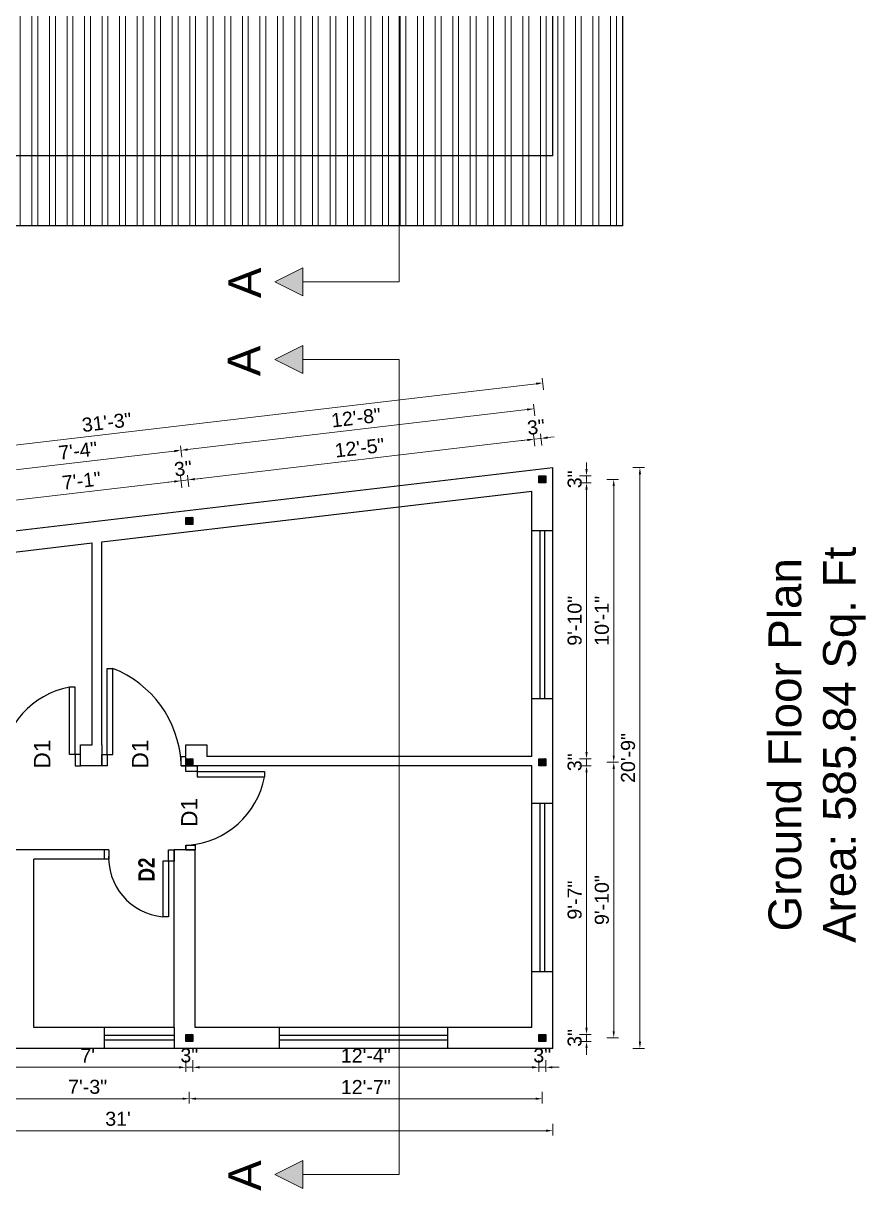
# Model space of a CAD drawing. Header units: inches. Extents: x 54699 to 80583, y -8431 to -3547.
# Drawn here: x 76759.4 to 77119.7, y -5216.4 to -4716.7 of the extents above; entities that cross this region are included whole.
import ezdxf

# ---------------------------------------------------------------- set-up
doc = ezdxf.new("R2010")
doc.units = ezdxf.units.IN
doc.header["$LTSCALE"] = 0.5
doc.header["$MEASUREMENT"] = 0
doc.header["$PDMODE"] = 66
for name, color, linetype, lineweight in [('DIM_LINE', 173, 'Continuous', 20), ('steps', 253, 'Continuous', 20), ('Toilet', 7, 'Continuous', 25), ('truss', 1, 'Continuous', 25)]:
    doc.layers.add(name, color=color, linetype=linetype, lineweight=lineweight)
doc.layers.add('DIMENSION', color=5, linetype='Continuous')
doc.styles.add('Lettring Text', font='arial.ttf')
doc.styles.get("Standard").update_dxf_attribs({"font": 'arial.ttf'})
doc.dimstyles.new('Copy of Standard', dxfattribs={"dimtxt": 6, "dimasz": 2.875, "dimexe": 2, "dimexo": 4, "dimgap": 2, "dimtad": 1, "dimdec": 0, "dimrnd": 1, "dimzin": 0, "dimdsep": 46, "dimlunit": 4, "dimtxsty": 'Lettring Text', "dimcen": 0.1, "dimclrd": 7, "dimclre": 7, "dimclrt": 7, "dimazin": 0, "dimtfac": 0.645, "dimtdec": 0, "dimtmove": 1, "dimatfit": 0, "dimfxl": 3, "dimfxlon": 1, "dimtfillclr": 256, "dimtolj": 1, "dimtzin": 0, "dimlwd": -1, "dimlwe": -1, "dimarcsym": 2})
pattern_1 = [(135, (71845.57601, -79084.43757), (-0.08838834765, -0.08838834765), [])]
pattern_2 = [(135, (71845.57601, -79083.93757), (-0.08838834765, -0.08838834765), [])]
pattern_3 = [(270, (71845.576, -79370.686), (7.5, -9e-16), []), (270, (71843.076, -79373.186), (7.5, -9e-16), [])]

# ---------------------------------------------------------------- blocks, each defined once
blk = doc.blocks.new('*D1029')
at = {"layer": 'Defpoints', "color": 0, "transparency": 16777216}
for p in [(76982.89, -5149.54), (77000.33, -5149.54), (76982.89, -5152.54)]:
    blk.add_point(p, dxfattribs=at)
at = {"layer": 'steps', "color": 7, "transparency": 16777216}
for p, q in [((77000.33, -5146.66), (77000.33, -5143.79)), ((76997.33, -5149.54), (77002.33, -5149.54)), ((77000.33, -5152.54), (77000.33, -5149.54)), ((76997.33, -5152.54), (77002.33, -5152.54)), ((77000.33, -5155.41), (77000.33, -5158.29))]:
    blk.add_line(p, q, dxfattribs=at)
for points in [[(76999.85, -5146.66), (77000.81, -5146.66), (77000.33, -5149.54)], [(76999.85, -5155.41), (77000.81, -5155.41), (77000.33, -5152.54)]]:
    blk.add_solid(points, dxfattribs=at)
at = {"layer": 'steps', "color": 7, "transparency": 16777216, "insert": (76995.26, -5151.04), "char_height": 6, "attachment_point": 5, "rotation": 90, "style": 'Lettring Text'}
blk.add_mtext('\\A1;3"', dxfattribs=at)
blk = doc.blocks.new('*D1030')
at = {"layer": 'Defpoints', "color": 0, "transparency": 16777216}
for p in [(76982.89, -5034.54), (77000.33, -5034.54), (76982.89, -5149.54)]:
    blk.add_point(p, dxfattribs=at)
at = {"layer": 'steps', "color": 7, "transparency": 16777216}
for p, q in [((76997.33, -5034.54), (77002.33, -5034.54)), ((77000.33, -5146.66), (77000.33, -5037.41)), ((76997.33, -5149.54), (77002.33, -5149.54))]:
    blk.add_line(p, q, dxfattribs=at)
for points in [[(76999.85, -5037.41), (77000.81, -5037.41), (77000.33, -5034.54)], [(76999.85, -5146.66), (77000.81, -5146.66), (77000.33, -5149.54)]]:
    blk.add_solid(points, dxfattribs=at)
at = {"layer": 'steps', "color": 7, "transparency": 16777216, "insert": (76995.26, -5092.04), "char_height": 6, "attachment_point": 5, "rotation": 90, "style": 'Lettring Text'}
blk.add_mtext('\\A1;9\'-7"', dxfattribs=at)
blk = doc.blocks.new('*D1031')
at = {"layer": 'Defpoints', "color": 0, "transparency": 16777216}
for p in [(76982.89, -5031.54), (77000.33, -5031.54), (76982.89, -5034.54)]:
    blk.add_point(p, dxfattribs=at)
at = {"layer": 'steps', "color": 7, "transparency": 16777216}
for p, q in [((77000.33, -5028.66), (77000.33, -5025.79)), ((76997.33, -5031.54), (77002.33, -5031.54)), ((77000.33, -5034.54), (77000.33, -5031.54)), ((76997.33, -5034.54), (77002.33, -5034.54)), ((77000.33, -5037.41), (77000.33, -5040.29))]:
    blk.add_line(p, q, dxfattribs=at)
for points in [[(76999.85, -5028.66), (77000.81, -5028.66), (77000.33, -5031.54)], [(76999.85, -5037.41), (77000.81, -5037.41), (77000.33, -5034.54)]]:
    blk.add_solid(points, dxfattribs=at)
at = {"layer": 'steps', "color": 7, "transparency": 16777216, "insert": (76995.26, -5033.04), "char_height": 6, "attachment_point": 5, "rotation": 90, "style": 'Lettring Text'}
blk.add_mtext('\\A1;3"', dxfattribs=at)
blk = doc.blocks.new('*D1032')
at = {"layer": 'Defpoints', "color": 0, "transparency": 16777216}
for p in [(76982.89, -4913.42), (77000.33, -4913.42), (76982.89, -5031.54)]:
    blk.add_point(p, dxfattribs=at)
at = {"layer": 'steps', "color": 7, "transparency": 16777216}
for p, q in [((76997.33, -4913.42), (77002.33, -4913.42)), ((77000.33, -5028.66), (77000.33, -4916.29)), ((76997.33, -5031.54), (77002.33, -5031.54))]:
    blk.add_line(p, q, dxfattribs=at)
for points in [[(76999.85, -4916.29), (77000.81, -4916.29), (77000.33, -4913.42)], [(76999.85, -5028.66), (77000.81, -5028.66), (77000.33, -5031.54)]]:
    blk.add_solid(points, dxfattribs=at)
at = {"layer": 'steps', "color": 7, "transparency": 16777216, "insert": (76995.26, -4972.48), "char_height": 6, "attachment_point": 5, "rotation": 90, "style": 'Lettring Text'}
blk.add_mtext('\\A1;9\'-10"', dxfattribs=at)
blk = doc.blocks.new('*D1033')
at = {"layer": 'Defpoints', "color": 0, "transparency": 16777216}
for p in [(76982.89, -4910.42), (77000.33, -4910.42), (76982.89, -4913.42)]:
    blk.add_point(p, dxfattribs=at)
at = {"layer": 'steps', "color": 7, "transparency": 16777216}
for p, q in [((77000.33, -4907.54), (77000.33, -4904.67)), ((76997.33, -4910.42), (77002.33, -4910.42)), ((77000.33, -4913.42), (77000.33, -4910.42)), ((76997.33, -4913.42), (77002.33, -4913.42)), ((77000.33, -4916.29), (77000.33, -4919.17))]:
    blk.add_line(p, q, dxfattribs=at)
for points in [[(76999.85, -4907.54), (77000.81, -4907.54), (77000.33, -4910.42)], [(76999.85, -4916.29), (77000.81, -4916.29), (77000.33, -4913.42)]]:
    blk.add_solid(points, dxfattribs=at)
at = {"layer": 'steps', "color": 7, "transparency": 16777216, "insert": (76995.26, -4911.92), "char_height": 6, "attachment_point": 5, "rotation": 90, "style": 'Lettring Text'}
blk.add_mtext('\\A1;3"', dxfattribs=at)
blk = doc.blocks.new('*D1034')
at = {"layer": 'Defpoints', "color": 0, "transparency": 16777216}
for p in [(76981.39, -5033.04), (77011.97, -5033.04), (76981.39, -5151.04)]:
    blk.add_point(p, dxfattribs=at)
at = {"layer": 'steps', "color": 7, "transparency": 16777216}
for p, q in [((77008.97, -5033.04), (77013.97, -5033.04)), ((77011.97, -5148.16), (77011.97, -5035.91)), ((77008.97, -5151.04), (77013.97, -5151.04))]:
    blk.add_line(p, q, dxfattribs=at)
for points in [[(77011.49, -5035.91), (77012.45, -5035.91), (77011.97, -5033.04)], [(77011.49, -5148.16), (77012.45, -5148.16), (77011.97, -5151.04)]]:
    blk.add_solid(points, dxfattribs=at)
at = {"layer": 'steps', "color": 7, "transparency": 16777216, "insert": (77006.91, -5092.04), "char_height": 6, "attachment_point": 5, "rotation": 90, "style": 'Lettring Text'}
blk.add_mtext('\\A1;9\'-10"', dxfattribs=at)
blk = doc.blocks.new('*D1035')
at = {"layer": 'Defpoints', "color": 0, "transparency": 16777216}
for p in [(76981.39, -4911.92), (77011.97, -4911.92), (76981.39, -5033.04)]:
    blk.add_point(p, dxfattribs=at)
at = {"layer": 'steps', "color": 7, "transparency": 16777216}
for p, q in [((77008.97, -4911.92), (77013.97, -4911.92)), ((77011.97, -5030.16), (77011.97, -4914.79)), ((77008.97, -5033.04), (77013.97, -5033.04))]:
    blk.add_line(p, q, dxfattribs=at)
for points in [[(77011.49, -4914.79), (77012.45, -4914.79), (77011.97, -4911.92)], [(77011.49, -5030.16), (77012.45, -5030.16), (77011.97, -5033.04)]]:
    blk.add_solid(points, dxfattribs=at)
at = {"layer": 'steps', "color": 7, "transparency": 16777216, "insert": (77006.91, -4972.48), "char_height": 6, "attachment_point": 5, "rotation": 90, "style": 'Lettring Text'}
blk.add_mtext('\\A1;10\'-1"', dxfattribs=at)
blk = doc.blocks.new('*D1036')
at = {"layer": 'Defpoints', "color": 0, "transparency": 16777216}
for p in [(76985.89, -4906.86), (77023.17, -4906.86), (76985.89, -5155.54)]:
    blk.add_point(p, dxfattribs=at)
at = {"layer": 'steps', "color": 7, "transparency": 16777216}
for p, q in [((77020.17, -4906.86), (77025.17, -4906.86)), ((77023.17, -5152.66), (77023.17, -4909.73)), ((77020.17, -5155.54), (77025.17, -5155.54))]:
    blk.add_line(p, q, dxfattribs=at)
for points in [[(77022.69, -4909.73), (77023.65, -4909.73), (77023.17, -4906.86)], [(77022.69, -5152.66), (77023.65, -5152.66), (77023.17, -5155.54)]]:
    blk.add_solid(points, dxfattribs=at)
at = {"layer": 'steps', "color": 7, "transparency": 16777216, "insert": (77018.11, -5031.2), "char_height": 6, "attachment_point": 5, "rotation": 90, "style": 'Lettring Text'}
blk.add_mtext('\\A1;20\'-9"', dxfattribs=at)
blk = doc.blocks.new('*D1037')
at = {"layer": 'Defpoints', "color": 0, "transparency": 16777216}
for p in [(76979.89, -5152.54), (76982.89, -5152.54), (76982.89, -5163.62)]:
    blk.add_point(p, dxfattribs=at)
at = {"layer": 'steps', "color": 7, "transparency": 16777216}
for p, q in [((76979.89, -5160.62), (76979.89, -5165.62)), ((76982.89, -5160.62), (76982.89, -5165.62)), ((76977.01, -5163.62), (76974.14, -5163.62)), ((76979.89, -5163.62), (76982.89, -5163.62)), ((76985.76, -5163.62), (76988.64, -5163.62))]:
    blk.add_line(p, q, dxfattribs=at)
for points in [[(76977.01, -5163.14), (76977.01, -5164.1), (76979.89, -5163.62)], [(76985.76, -5163.14), (76985.76, -5164.1), (76982.89, -5163.62)]]:
    blk.add_solid(points, dxfattribs=at)
at = {"layer": 'steps', "color": 7, "transparency": 16777216, "insert": (76981.39, -5158.56), "char_height": 6, "attachment_point": 5, "style": 'Lettring Text'}
blk.add_mtext('\\A1;3"', dxfattribs=at)
blk = doc.blocks.new('*D1038')
at = {"layer": 'Defpoints', "color": 0, "transparency": 16777216}
for p in [(76831.89, -5152.54), (76979.89, -5152.54), (76831.89, -5163.62)]:
    blk.add_point(p, dxfattribs=at)
at = {"layer": 'steps', "color": 7, "transparency": 16777216}
for p, q in [((76831.89, -5160.62), (76831.89, -5165.62)), ((76979.89, -5160.62), (76979.89, -5165.62)), ((76977.01, -5163.62), (76834.76, -5163.62))]:
    blk.add_line(p, q, dxfattribs=at)
for points in [[(76834.76, -5163.14), (76834.76, -5164.1), (76831.89, -5163.62)], [(76977.01, -5163.14), (76977.01, -5164.1), (76979.89, -5163.62)]]:
    blk.add_solid(points, dxfattribs=at)
at = {"layer": 'steps', "color": 7, "transparency": 16777216, "insert": (76905.89, -5158.61), "char_height": 6, "attachment_point": 5, "style": 'Lettring Text'}
blk.add_mtext('\\A1;12\'-4"', dxfattribs=at)
blk = doc.blocks.new('*D1039')
at = {"layer": 'Defpoints', "color": 0, "transparency": 16777216}
for p in [(76828.89, -5152.54), (76831.89, -5152.54), (76828.89, -5163.62)]:
    blk.add_point(p, dxfattribs=at)
at = {"layer": 'steps', "color": 7, "transparency": 16777216}
for p, q in [((76828.89, -5160.62), (76828.89, -5165.62)), ((76831.89, -5160.62), (76831.89, -5165.62)), ((76826.01, -5163.62), (76823.14, -5163.62)), ((76831.89, -5163.62), (76828.89, -5163.62)), ((76834.76, -5163.62), (76837.64, -5163.62))]:
    blk.add_line(p, q, dxfattribs=at)
for points in [[(76826.01, -5163.14), (76826.01, -5164.1), (76828.89, -5163.62)], [(76834.76, -5163.14), (76834.76, -5164.1), (76831.89, -5163.62)]]:
    blk.add_solid(points, dxfattribs=at)
at = {"layer": 'steps', "color": 7, "transparency": 16777216, "insert": (76830.39, -5158.56), "char_height": 6, "attachment_point": 5, "style": 'Lettring Text'}
blk.add_mtext('\\A1;3"', dxfattribs=at)
blk = doc.blocks.new('*D1040')
at = {"layer": 'Defpoints', "color": 0, "transparency": 16777216}
for p in [(76744.89, -5152.54), (76828.89, -5152.54), (76744.89, -5163.62)]:
    blk.add_point(p, dxfattribs=at)
at = {"layer": 'steps', "color": 7, "transparency": 16777216}
for p, q in [((76744.89, -5160.62), (76744.89, -5165.62)), ((76828.89, -5160.62), (76828.89, -5165.62)), ((76826.01, -5163.62), (76747.76, -5163.62))]:
    blk.add_line(p, q, dxfattribs=at)
for points in [[(76747.76, -5163.14), (76747.76, -5164.1), (76744.89, -5163.62)], [(76826.01, -5163.14), (76826.01, -5164.1), (76828.89, -5163.62)]]:
    blk.add_solid(points, dxfattribs=at)
at = {"layer": 'steps', "color": 7, "transparency": 16777216, "insert": (76786.89, -5158.62), "char_height": 6, "attachment_point": 5, "style": 'Lettring Text'}
blk.add_mtext("\\A1;7'", dxfattribs=at)
blk = doc.blocks.new('*D1044')
at = {"layer": 'Defpoints', "color": 0, "transparency": 16777216}
for p in [(76830.39, -5151.04), (76981.39, -5151.04), (76830.39, -5177.07)]:
    blk.add_point(p, dxfattribs=at)
at = {"layer": 'steps', "color": 7, "transparency": 16777216}
for p, q in [((76830.39, -5174.07), (76830.39, -5179.07)), ((76978.51, -5177.07), (76833.26, -5177.07)), ((76981.39, -5174.07), (76981.39, -5179.07))]:
    blk.add_line(p, q, dxfattribs=at)
for points in [[(76833.26, -5176.59), (76833.26, -5177.55), (76830.39, -5177.07)], [(76978.51, -5176.59), (76978.51, -5177.55), (76981.39, -5177.07)]]:
    blk.add_solid(points, dxfattribs=at)
at = {"layer": 'steps', "color": 7, "transparency": 16777216, "insert": (76905.89, -5172.06), "char_height": 6, "attachment_point": 5, "style": 'Lettring Text'}
blk.add_mtext('\\A1;12\'-7"', dxfattribs=at)
blk = doc.blocks.new('*D1045')
at = {"layer": 'Defpoints', "color": 0, "transparency": 16777216}
for p in [(76743.39, -5151.04), (76830.39, -5151.04), (76743.39, -5177.07)]:
    blk.add_point(p, dxfattribs=at)
at = {"layer": 'steps', "color": 7, "transparency": 16777216}
for p, q in [((76743.39, -5174.07), (76743.39, -5179.07)), ((76827.51, -5177.07), (76746.26, -5177.07)), ((76830.39, -5174.07), (76830.39, -5179.07))]:
    blk.add_line(p, q, dxfattribs=at)
for points in [[(76746.26, -5176.59), (76746.26, -5177.55), (76743.39, -5177.07)], [(76827.51, -5176.59), (76827.51, -5177.55), (76830.39, -5177.07)]]:
    blk.add_solid(points, dxfattribs=at)
at = {"layer": 'steps', "color": 7, "transparency": 16777216, "insert": (76786.89, -5172.01), "char_height": 6, "attachment_point": 5, "style": 'Lettring Text'}
blk.add_mtext('\\A1;7\'-3"', dxfattribs=at)
blk = doc.blocks.new('*D1047')
at = {"layer": 'Defpoints', "color": 0, "transparency": 16777216}
for p in [(76613.89, -5155.54), (76985.89, -5155.54), (76613.89, -5190.75)]:
    blk.add_point(p, dxfattribs=at)
at = {"layer": 'steps', "color": 7, "transparency": 16777216}
for p, q in [((76613.89, -5187.75), (76613.89, -5192.75)), ((76983.01, -5190.75), (76616.76, -5190.75)), ((76985.89, -5187.75), (76985.89, -5192.75))]:
    blk.add_line(p, q, dxfattribs=at)
for points in [[(76616.76, -5190.27), (76616.76, -5191.23), (76613.89, -5190.75)], [(76983.01, -5190.27), (76983.01, -5191.23), (76985.89, -5190.75)]]:
    blk.add_solid(points, dxfattribs=at)
at = {"layer": 'steps', "color": 7, "transparency": 16777216, "insert": (76799.89, -5185.69), "char_height": 6, "attachment_point": 5, "style": 'Lettring Text'}
blk.add_mtext("\\A1;31'", dxfattribs=at)
blk = doc.blocks.new('*D1048')
at = {"layer": 'Defpoints', "color": 0, "transparency": 16777216}
for p in [(76826.83, -4899.48), (76981.39, -4911.92), (76830.39, -4929.7)]:
    blk.add_point(p, dxfattribs=at)
at = {"layer": 'steps', "color": 7, "transparency": 16777216}
for p, q in [((76974.97, -4882.04), (76829.68, -4899.15)), ((76978.18, -4884.68), (76977.59, -4879.71)), ((76827.18, -4902.46), (76826.59, -4897.5))]:
    blk.add_line(p, q, dxfattribs=at)
for points in [[(76974.92, -4881.56), (76975.03, -4882.51), (76977.83, -4881.7)], [(76829.63, -4898.67), (76829.74, -4899.62), (76826.83, -4899.48)]]:
    blk.add_solid(points, dxfattribs=at)
at = {"layer": 'steps', "color": 7, "transparency": 16777216, "insert": (76901.74, -4885.56), "char_height": 6, "attachment_point": 5, "rotation": 6.7164, "style": 'Lettring Text'}
blk.add_mtext('\\A1;12\'-8"', dxfattribs=at)
blk = doc.blocks.new('*D1016')
at = {"layer": 'Defpoints', "color": 0, "transparency": 16777216}
for p in [(76826.84, -4912.52), (76828.89, -4929.88), (76744.89, -4939.77)]:
    blk.add_point(p, dxfattribs=at)
at = {"layer": 'steps', "color": 7, "transparency": 16777216}
for p, q in [((76827.19, -4915.5), (76826.61, -4910.53)), ((76745.7, -4922.07), (76823.99, -4912.85)), ((76743.19, -4925.39), (76742.61, -4920.42))]:
    blk.add_line(p, q, dxfattribs=at)
for points in [[(76823.93, -4912.38), (76824.04, -4913.33), (76826.84, -4912.52)], [(76745.64, -4921.6), (76745.75, -4922.55), (76742.84, -4922.41)]]:
    blk.add_solid(points, dxfattribs=at)
at = {"layer": 'steps', "color": 7, "transparency": 16777216, "insert": (76784.26, -4912.48), "char_height": 6, "attachment_point": 5, "rotation": 6.7164, "style": 'Lettring Text'}
blk.add_mtext('\\A1;7\'-1"', dxfattribs=at)
blk = doc.blocks.new('*D1017')
at = {"layer": 'Defpoints', "color": 0, "transparency": 16777216}
for p in [(76829.84, -4912.16), (76828.89, -4929.88), (76831.89, -4929.52)]:
    blk.add_point(p, dxfattribs=at)
at = {"layer": 'steps', "color": 7, "transparency": 16777216}
for p, q in [((76827.19, -4915.5), (76826.61, -4910.53)), ((76826.84, -4912.52), (76829.84, -4912.16)), ((76830.19, -4915.14), (76829.61, -4910.18)), ((76832.7, -4911.83), (76835.55, -4911.49)), ((76823.99, -4912.85), (76821.13, -4913.19))]:
    blk.add_line(p, q, dxfattribs=at)
for points in [[(76832.64, -4911.35), (76832.75, -4912.3), (76829.84, -4912.16)], [(76823.93, -4912.38), (76824.04, -4913.33), (76826.84, -4912.52)]]:
    blk.add_solid(points, dxfattribs=at)
at = {"layer": 'steps', "color": 7, "transparency": 16777216, "insert": (76827.75, -4907.31), "char_height": 6, "attachment_point": 5, "rotation": 6.7164, "style": 'Lettring Text'}
blk.add_mtext('\\A1;3"', dxfattribs=at)
blk = doc.blocks.new('*D1018')
at = {"layer": 'Defpoints', "color": 0, "transparency": 16777216}
for p in [(76977.84, -4894.73), (76979.89, -4912.09), (76831.89, -4929.52)]:
    blk.add_point(p, dxfattribs=at)
at = {"layer": 'steps', "color": 7, "transparency": 16777216}
for p, q in [((76832.7, -4911.83), (76974.99, -4895.07)), ((76978.19, -4897.71), (76977.61, -4892.75)), ((76830.19, -4915.14), (76829.61, -4910.18))]:
    blk.add_line(p, q, dxfattribs=at)
for points in [[(76974.93, -4894.59), (76975.04, -4895.55), (76977.84, -4894.73)], [(76832.64, -4911.35), (76832.75, -4912.3), (76829.84, -4912.16)]]:
    blk.add_solid(points, dxfattribs=at)
at = {"layer": 'steps', "color": 7, "transparency": 16777216, "insert": (76903.25, -4898.42), "char_height": 6, "attachment_point": 5, "rotation": 6.7164, "style": 'Lettring Text'}
blk.add_mtext('\\A1;12\'-5"', dxfattribs=at)
blk = doc.blocks.new('*D1019')
at = {"layer": 'Defpoints', "color": 0, "transparency": 16777216}
for p in [(76980.84, -4894.38), (76979.89, -4912.09), (76982.89, -4911.74)]:
    blk.add_point(p, dxfattribs=at)
at = {"layer": 'steps', "color": 7, "transparency": 16777216}
for p, q in [((76974.99, -4895.07), (76972.13, -4895.41)), ((76978.19, -4897.71), (76977.61, -4892.75)), ((76977.84, -4894.73), (76980.84, -4894.38)), ((76981.19, -4897.36), (76980.61, -4892.39)), ((76983.7, -4894.04), (76986.55, -4893.71))]:
    blk.add_line(p, q, dxfattribs=at)
for points in [[(76974.93, -4894.59), (76975.04, -4895.55), (76977.84, -4894.73)], [(76983.64, -4893.57), (76983.75, -4894.52), (76980.84, -4894.38)]]:
    blk.add_solid(points, dxfattribs=at)
at = {"layer": 'steps', "color": 7, "transparency": 16777216, "insert": (76978.75, -4889.53), "char_height": 6, "attachment_point": 5, "rotation": 6.7164, "style": 'Lettring Text'}
blk.add_mtext('\\A1;3"', dxfattribs=at)
blk = doc.blocks.new('*D1049')
at = {"layer": 'Defpoints', "color": 0, "transparency": 16777216}
for p in [(76739.83, -4909.73), (76830.39, -4929.7), (76743.39, -4939.95)]:
    blk.add_point(p, dxfattribs=at)
at = {"layer": 'steps', "color": 7, "transparency": 16777216}
for p, q in [((76823.97, -4899.82), (76742.68, -4909.39)), ((76827.18, -4902.46), (76826.59, -4897.5)), ((76740.18, -4912.71), (76739.59, -4907.74))]:
    blk.add_line(p, q, dxfattribs=at)
for points in [[(76823.92, -4899.34), (76824.03, -4900.3), (76826.83, -4899.48)], [(76742.63, -4908.92), (76742.74, -4909.87), (76739.83, -4909.73)]]:
    blk.add_solid(points, dxfattribs=at)
at = {"layer": 'steps', "color": 7, "transparency": 16777216, "insert": (76782.74, -4899.64), "char_height": 6, "attachment_point": 5, "rotation": 6.7164, "style": 'Lettring Text'}
blk.add_mtext('\\A1;7\'-4"', dxfattribs=at)
blk = doc.blocks.new('*D1050')
at = {"layer": 'Defpoints', "color": 0, "transparency": 16777216}
for p in [(76981.62, -4870.64), (76985.89, -4906.86), (76613.89, -4950.67)]:
    blk.add_point(p, dxfattribs=at)
at = {"layer": 'steps', "color": 7, "transparency": 16777216}
for p, q in [((76612.48, -4914.11), (76978.77, -4870.97)), ((76981.97, -4873.62), (76981.39, -4868.65)), ((76609.97, -4917.42), (76609.39, -4912.46))]:
    blk.add_line(p, q, dxfattribs=at)
for points in [[(76978.71, -4870.5), (76978.82, -4871.45), (76981.62, -4870.64)], [(76612.42, -4913.63), (76612.53, -4914.58), (76609.62, -4914.44)]]:
    blk.add_solid(points, dxfattribs=at)
at = {"layer": 'steps', "color": 7, "transparency": 16777216, "insert": (76795.03, -4887.51), "char_height": 6, "attachment_point": 5, "rotation": 6.7164, "style": 'Lettring Text'}
blk.add_mtext('\\A1;31\'-3"', dxfattribs=at)

msp = doc.modelspace()

# ---------------------------------------------------------------- hatches: boundary and pattern name
at = {"linetype": 'ByBlock', "lineweight": 5}
for points in [[(76867, -4827.39), (76879, -4821.39), (76879, -4833.39)], [(76867, -4860.6), (76879, -4854.6), (76879, -4866.6)], [(76867, -5209.54), (76879, -5203.54), (76879, -5215.54)]]:
    msp.add_hatch(color=7, dxfattribs=at).paths.add_polyline_path(points)
at = {"layer": 'DIM_LINE'}
h = msp.add_hatch(dxfattribs=at)
h.set_pattern_fill('ANSI32', color=256, scale=20, angle=225)
h.set_pattern_definition(pattern_3)
h.paths.add_polyline_path([(76985.89, -4773.39), (76920.17, -4773.39), (76920.17, -4803.39), (77015.89, -4803.39), (77015.89, -4521.17), (76985.89, -4524.71)])
h = msp.add_hatch(dxfattribs=at)
h.set_pattern_fill('ANSI32', color=256, scale=20, angle=225)
h.set_pattern_definition(pattern_3)
h.paths.add_polyline_path([(76920.17, -4532.45), (76920.17, -4773.39), (76985.89, -4773.39), (76985.89, -4524.71)])
h.paths.add_polyline_path([(76954.99, -4661.73), (76954.99, -4705.06), (76940.54, -4705.06), (76940.54, -4661.73)], flags=16)
h = msp.add_hatch(dxfattribs=at)
h.set_pattern_fill('ANSI32', color=256, scale=20, angle=225)
h.set_pattern_definition(pattern_3)
h.paths.add_polyline_path([(76613.89, -4568.52), (76613.89, -4773.39), (76920.17, -4773.39), (76920.17, -4532.45)])
h.paths.add_polyline_path([(76844.54, -4661.73), (76858.99, -4661.73), (76858.99, -4705.06), (76844.54, -4705.06)], flags=16)
h.paths.add_polyline_path([(76762.99, -4661.73), (76762.99, -4705.06), (76748.54, -4705.06), (76748.54, -4661.73)], flags=16)
h.paths.add_polyline_path([(76666.99, -4661.73), (76666.99, -4705.06), (76652.54, -4705.06), (76652.54, -4661.73)], flags=16)
h = msp.add_hatch(dxfattribs=at)
h.set_pattern_fill('ANSI32', color=256, scale=20, angle=225)
h.set_pattern_definition(pattern_3)
h.paths.add_polyline_path([(76613.89, -4773.39), (76613.89, -4568.52), (76583.89, -4572.05), (76583.89, -4803.39), (76920.17, -4803.39), (76920.17, -4773.39)])
at = {"layer": 'Toilet'}
h = msp.add_hatch(dxfattribs=at)
h.set_pattern_fill('ANSI31', color=256, angle=90)
h.set_pattern_definition(pattern_2)
h.paths.add_polyline_path([(76979.89, -4910.42), (76979.89, -4913.42), (76982.89, -4913.42), (76982.89, -4910.42)])
h = msp.add_hatch(dxfattribs=at)
h.set_pattern_fill('ANSI31', color=256, angle=90)
h.set_pattern_definition(pattern_2)
h.paths.add_polyline_path([(76828.89, -4928.2), (76828.89, -4931.2), (76831.89, -4931.2), (76831.89, -4928.2)])
h = msp.add_hatch(dxfattribs=at)
h.set_pattern_fill('ANSI31', color=256, angle=90)
h.set_pattern_definition(pattern_1)
h.paths.add_polyline_path([(76828.89, -5031.54), (76828.89, -5034.54), (76831.89, -5034.54), (76831.89, -5031.54)])
h = msp.add_hatch(dxfattribs=at)
h.set_pattern_fill('ANSI31', color=256, angle=90)
h.set_pattern_definition(pattern_1)
h.paths.add_polyline_path([(76982.89, -5031.54), (76979.89, -5031.54), (76979.89, -5034.54), (76982.89, -5034.54)])
h = msp.add_hatch(dxfattribs=at)
h.set_pattern_fill('ANSI31', color=256, angle=90)
h.set_pattern_definition(pattern_2)
h.paths.add_polyline_path([(76828.89, -5149.54), (76828.89, -5152.54), (76831.89, -5152.54), (76831.89, -5149.54)])
h = msp.add_hatch(dxfattribs=at)
h.set_pattern_fill('ANSI31', color=256, angle=90)
h.set_pattern_definition(pattern_2)
h.paths.add_polyline_path([(76979.89, -5149.54), (76979.89, -5152.54), (76982.89, -5152.54), (76982.89, -5149.54)])

# ---------------------------------------------------------------- linework, layer by layer
at = {"color": 7, "linetype": 'ByBlock', "lineweight": 5}
for p, q in [((76920.17, -4478.45), (76920.17, -4827.39)), ((76879, -4821.39), (76867, -4827.39)), ((76879, -4821.39), (76879, -4833.39)), ((76867, -4827.39), (76879, -4833.39)), ((76920.17, -4827.39), (76879, -4827.39)), ((76879, -4854.6), (76867, -4860.6)), ((76879, -4854.6), (76879, -4866.6)), ((76867, -4860.6), (76879, -4866.6)), ((76920.17, -4860.6), (76879, -4860.6)), ((76920.17, -4860.6), (76920.17, -5209.54)), ((76879, -5203.54), (76867, -5209.54)), ((76879, -5203.54), (76879, -5215.54)), ((76867, -5209.54), (76879, -5215.54)), ((76920.17, -5209.54), (76879, -5209.54))]:
    msp.add_line(p, q, dxfattribs=at)
at = {"layer": 'DIMENSION', "ltscale": 7}
for p, q in [((76976.89, -4933.76), (76985.89, -4933.76)), ((76980.39, -4933.76), (76980.39, -5005.76)), ((76982.39, -4933.76), (76982.39, -5005.76)), ((76795.29, -5029.74), (76795.29, -4992.86)), ((76795.29, -4992.86), (76797.69, -4992.86)), ((76797.69, -5029.74), (76797.69, -4992.86)), ((76779.09, -5029.74), (76779.09, -5000.86)), ((76781.49, -5000.86), (76779.09, -5000.86)), ((76781.49, -5029.74), (76781.49, -5000.86)), ((76976.89, -5005.76), (76985.89, -5005.76)), ((76781.49, -5029.74), (76779.09, -5029.74)), ((76783.89, -5029.74), (76781.49, -5029.74)), ((76781.49, -5029.74), (76781.49, -5034.54)), ((76783.89, -5034.54), (76783.89, -5029.74)), ((76792.89, -5029.74), (76795.29, -5029.74)), ((76792.89, -5034.54), (76792.89, -5029.74)), ((76795.29, -5029.74), (76795.29, -5034.54)), ((76795.29, -5029.74), (76797.69, -5029.74)), ((76826.89, -5034.54), (76826.89, -5030.54)), ((76826.89, -5030.54), (76828.89, -5030.54)), ((76781.49, -5034.54), (76783.89, -5034.54)), ((76795.29, -5034.54), (76792.89, -5034.54)), ((76826.89, -5034.54), (76828.89, -5034.54)), ((76828.89, -5036.94), (76828.89, -5034.54)), ((76828.89, -5034.54), (76833.69, -5034.54)), ((76833.69, -5036.94), (76828.89, -5036.94)), ((76833.69, -5034.54), (76833.69, -5036.94)), ((76833.69, -5036.94), (76862.56, -5036.94)), ((76833.69, -5036.94), (76833.69, -5039.34)), ((76862.56, -5036.94), (76862.56, -5039.34)), ((76833.69, -5039.34), (76862.56, -5039.34)), ((76976.89, -5050.54), (76985.89, -5050.54)), ((76980.39, -5050.54), (76980.39, -5122.54)), ((76982.39, -5050.54), (76982.39, -5122.54)), ((76795.89, -5070.54), (76793.89, -5070.54)), ((76795.89, -5070.54), (76795.89, -5074.54)), ((76821.49, -5075.34), (76821.49, -5070.54)), ((76821.49, -5070.54), (76823.89, -5070.54)), ((76823.89, -5070.54), (76823.89, -5075.34)), ((76828.89, -5068.54), (76832.89, -5068.54)), ((76828.89, -5068.54), (76828.89, -5070.54)), ((76832.89, -5068.54), (76832.89, -5070.54)), ((76795.89, -5074.54), (76793.89, -5074.54)), ((76819.09, -5075.34), (76819.09, -5099.21)), ((76821.49, -5075.34), (76819.09, -5075.34)), ((76821.49, -5075.34), (76821.49, -5099.21)), ((76823.89, -5075.34), (76821.49, -5075.34)), ((76821.49, -5099.21), (76819.09, -5099.21)), ((76976.89, -5122.54), (76985.89, -5122.54)), ((76793.89, -5146.54), (76793.89, -5155.54)), ((76823.89, -5146.54), (76823.89, -5155.54)), ((76868.89, -5146.54), (76868.89, -5155.54)), ((76940.89, -5146.54), (76940.89, -5155.54)), ((76823.89, -5150.04), (76793.89, -5150.04)), ((76823.89, -5152.04), (76793.89, -5152.04)), ((76940.89, -5150.04), (76868.89, -5150.04)), ((76940.89, -5152.04), (76868.89, -5152.04))]:
    msp.add_line(p, q, dxfattribs=at)
for centre, radius, start, end in [((76780.75, -5035.85), 46.21, 3.2197, 68.5019), ((76785.98, -5036.43), 36.23, 100.9657, 174.9754), ((76826.99, -5032.45), 36.23, 275.0246, 349.0343), ((76821.55, -5073.61), 25.72, 176.0106, 264.5071)]:
    msp.add_arc(centre, radius, start, end, dxfattribs=at)
at = {"layer": 'Toilet'}
for p, q in [((77015.89, -4803.39), (77015.89, -4521.17)), ((76985.89, -4773.39), (76985.89, -4524.71)), ((76985.89, -4773.39), (76613.89, -4773.39)), ((77015.89, -4803.39), (76583.89, -4803.39)), ((76613.89, -4950.67), (76985.89, -4906.86)), ((76985.89, -5155.54), (76985.89, -4906.86)), ((76792.89, -4938.65), (76976.89, -4916.98)), ((76976.89, -5030.54), (76976.89, -4916.98)), ((76622.89, -4958.67), (76788.89, -4939.12)), ((76788.89, -5025.54), (76788.89, -4939.12)), ((76792.89, -5025.54), (76792.89, -4938.65)), ((76826.89, -5034.54), (76826.89, -5030.54)), ((76828.89, -5034.54), (76828.89, -5030.54)), ((76976.89, -5030.54), (76837.89, -5030.54)), ((76828.89, -5034.54), (76826.89, -5034.54)), ((76976.89, -5034.54), (76837.89, -5034.54)), ((76976.89, -5146.54), (76976.89, -5034.54)), ((76793.89, -5070.54), (76754.89, -5070.54)), ((76793.89, -5070.54), (76793.89, -5074.54)), ((76832.89, -5070.54), (76823.89, -5070.54)), ((76823.89, -5146.54), (76823.89, -5070.54)), ((76828.89, -5070.54), (76828.89, -5068.54)), ((76832.89, -5146.54), (76832.89, -5070.54)), ((76793.89, -5074.54), (76763.89, -5074.54)), ((76763.89, -5146.54), (76763.89, -5074.54)), ((76823.89, -5146.54), (76763.89, -5146.54)), ((76976.89, -5146.54), (76832.89, -5146.54)), ((76985.89, -5155.54), (76613.89, -5155.54))]:
    msp.add_line(p, q, dxfattribs=at)
for points in [[(76979.89, -4913.42), (76979.89, -4910.42), (76982.89, -4910.42), (76982.89, -4913.42)], [(76828.89, -4931.2), (76828.89, -4928.2), (76831.89, -4928.2), (76831.89, -4931.2)], [(76828.89, -5034.54), (76828.89, -5031.54), (76831.89, -5031.54), (76831.89, -5034.54)], [(76979.89, -5034.54), (76979.89, -5031.54), (76982.89, -5031.54), (76982.89, -5034.54)], [(76828.89, -5152.54), (76828.89, -5149.54), (76831.89, -5149.54), (76831.89, -5152.54)], [(76979.89, -5152.54), (76979.89, -5149.54), (76982.89, -5149.54), (76982.89, -5152.54)]]:
    msp.add_lwpolyline(points, close=True, dxfattribs=at)
for points in [[(76792.89, -5025.54), (76792.89, -5034.54), (76783.89, -5034.54), (76783.89, -5025.54), (76788.89, -5025.54)], [(76837.89, -5034.54), (76828.89, -5034.54), (76828.89, -5025.54), (76837.89, -5025.54), (76837.89, -5030.54)]]:
    msp.add_lwpolyline(points, dxfattribs=at)
at = {"layer": 'truss', "ltscale": 7}
for p, q in [((76783.89, -5034.54), (76783.89, -5030.54)), ((76792.89, -5034.54), (76792.89, -5030.54)), ((76828.89, -5034.54), (76828.89, -5030.54)), ((76781.49, -5034.54), (76783.89, -5034.54)), ((76795.29, -5034.54), (76792.89, -5034.54)), ((76828.89, -5034.54), (76832.89, -5034.54)), ((76828.89, -5036.94), (76828.89, -5034.54)), ((76793.89, -5070.54), (76793.89, -5074.54)), ((76821.49, -5070.54), (76823.89, -5070.54)), ((76823.89, -5070.54), (76823.89, -5074.54)), ((76828.89, -5070.54), (76832.89, -5070.54))]:
    msp.add_line(p, q, dxfattribs=at)

# ---------------------------------------------------------------- texts
at = {"color": 7, "linetype": 'ByBlock', "lineweight": 5, "char_height": 14, "rotation": 90}
for s, insert, width, attachment_point in [('A', (76847.06, -4821.27), 26.5803, 3), ('A', (76846.77, -4854.69), 26.5803, 3), ('{\\fArial CE|b0|i0|c238|p34;Ground Floor Plan\\PArea: \\fArial CE|b0|i0|c0|p34;585.84\\fArial CE|b0|i0|c238|p34; Sq. Ft}', (77098.96, -5025.56), 235.547, 5), ('A', (76847.06, -5203.42), 26.5803, 3)]:
    msp.add_mtext(s, dxfattribs=dict(at, insert=insert, width=width, attachment_point=attachment_point))
at = {"layer": 'steps', "color": 7, "ltscale": 0.3, "char_height": 7, "rotation": 90}
for insert, attachment_point in [((76763.92, -5029.54), 2), ((76812.86, -5029.54), 8), ((76833.88, -5054.51), 8)]:
    msp.add_mtext_dynamic_manual_height_columns('{\\W1;D1}', width=18.6213, gutter_width=40, heights=[0], dxfattribs=dict(at, insert=insert, attachment_point=attachment_point))
at = {"layer": 'steps', "color": 7, "ltscale": 0.3, "insert": (76808.58, -5078.96), "char_height": 7, "width": 55.268, "attachment_point": 2, "rotation": 90}
msp.add_mtext('{\\fTechnic|b1|i0|c2|p2;D2}', dxfattribs=at)

# ---------------------------------------------------------------- dimensions: what is measured, and where the dimension line sits
at = {"layer": 'steps'}
for p1, p2, distance, picture, middle in [((76613.89, -4950.67), (76985.89, -4906.86), 36.47, '*D1050', (76795.03, -4887.51)), ((76981.39, -4911.92), (76830.39, -4929.7), -30.43, '*D1048', (76901.74, -4885.56))]:
    dim = msp.add_aligned_dim(p1=p1, p2=p2, distance=distance, dimstyle='Copy of Standard', dxfattribs=at)
    dim.commit()
    dim.dimension.update_dxf_attribs({"geometry": picture, "text_midpoint": middle})
for base, p1, p2, angle, picture, middle in [((76980.84, -4894.38), (76979.89, -4912.09), (76982.89, -4911.74), 186.7164, '*D1019', (76979.34, -4894.56)), ((76829.84, -4912.16), (76828.89, -4929.88), (76831.89, -4929.52), 186.7164, '*D1017', (76828.34, -4912.34)), ((77000.33, -4910.42), (76982.89, -4913.42), (76982.89, -4910.42), 90, '*D1033', (77000.33, -4911.92)), ((77000.33, -5031.54), (76982.89, -5034.54), (76982.89, -5031.54), 90, '*D1031', (77000.33, -5033.04)), ((77000.33, -5149.54), (76982.89, -5152.54), (76982.89, -5149.54), 90, '*D1029', (77000.33, -5151.04)), ((76828.89, -5163.62), (76831.89, -5152.54), (76828.89, -5152.54), 180, '*D1039', (76830.39, -5163.62)), ((76982.89, -5163.62), (76979.89, -5152.54), (76982.89, -5152.54), 180, '*D1037', (76981.39, -5163.62))]:
    dim = msp.add_linear_dim(base=base, p1=p1, p2=p2, angle=angle, dimstyle='Copy of Standard', dxfattribs=at)
    dim.commit()
    dim.dimension.update_dxf_attribs({"geometry": picture, "text_midpoint": middle, "dimtype": 160})
for base, p1, p2, angle, picture, middle in [((76739.83, -4909.73), (76830.39, -4929.7), (76743.39, -4939.95), 6.7164, '*D1049', (76782.74, -4899.64)), ((76977.84, -4894.73), (76831.89, -4929.52), (76979.89, -4912.09), 186.7164, '*D1018', (76903.25, -4898.42)), ((77023.17, -4906.86), (76985.89, -5155.54), (76985.89, -4906.86), 90, '*D1036', (77018.11, -5031.2)), ((76826.84, -4912.52), (76744.89, -4939.77), (76828.89, -4929.88), 186.7164, '*D1016', (76784.26, -4912.48)), ((77011.97, -4911.92), (76981.39, -5033.04), (76981.39, -4911.92), 90, '*D1035', (77006.91, -4972.48)), ((77000.33, -4913.42), (76982.89, -5031.54), (76982.89, -4913.42), 90, '*D1032', (76995.26, -4972.48)), ((77011.97, -5033.04), (76981.39, -5151.04), (76981.39, -5033.04), 90, '*D1034', (77006.91, -5092.04)), ((77000.33, -5034.54), (76982.89, -5149.54), (76982.89, -5034.54), 90, '*D1030', (76995.26, -5092.04)), ((76743.39, -5177.07), (76830.39, -5151.04), (76743.39, -5151.04), 180, '*D1045', (76786.89, -5172.01)), ((76830.39, -5177.07), (76981.39, -5151.04), (76830.39, -5151.04), 180, '*D1044', (76905.89, -5172.06)), ((76613.89, -5190.75), (76985.89, -5155.54), (76613.89, -5155.54), 180, '*D1047', (76799.89, -5185.69)), ((76744.89, -5163.62), (76828.89, -5152.54), (76744.89, -5152.54), 180, '*D1040', (76786.89, -5158.62)), ((76831.89, -5163.62), (76979.89, -5152.54), (76831.89, -5152.54), 180, '*D1038', (76905.89, -5158.61))]:
    dim = msp.add_linear_dim(base=base, p1=p1, p2=p2, angle=angle, dimstyle='Copy of Standard', dxfattribs=at)
    dim.commit()
    dim.dimension.update_dxf_attribs({"geometry": picture, "text_midpoint": middle})

doc.saveas('drawing.dxf')
